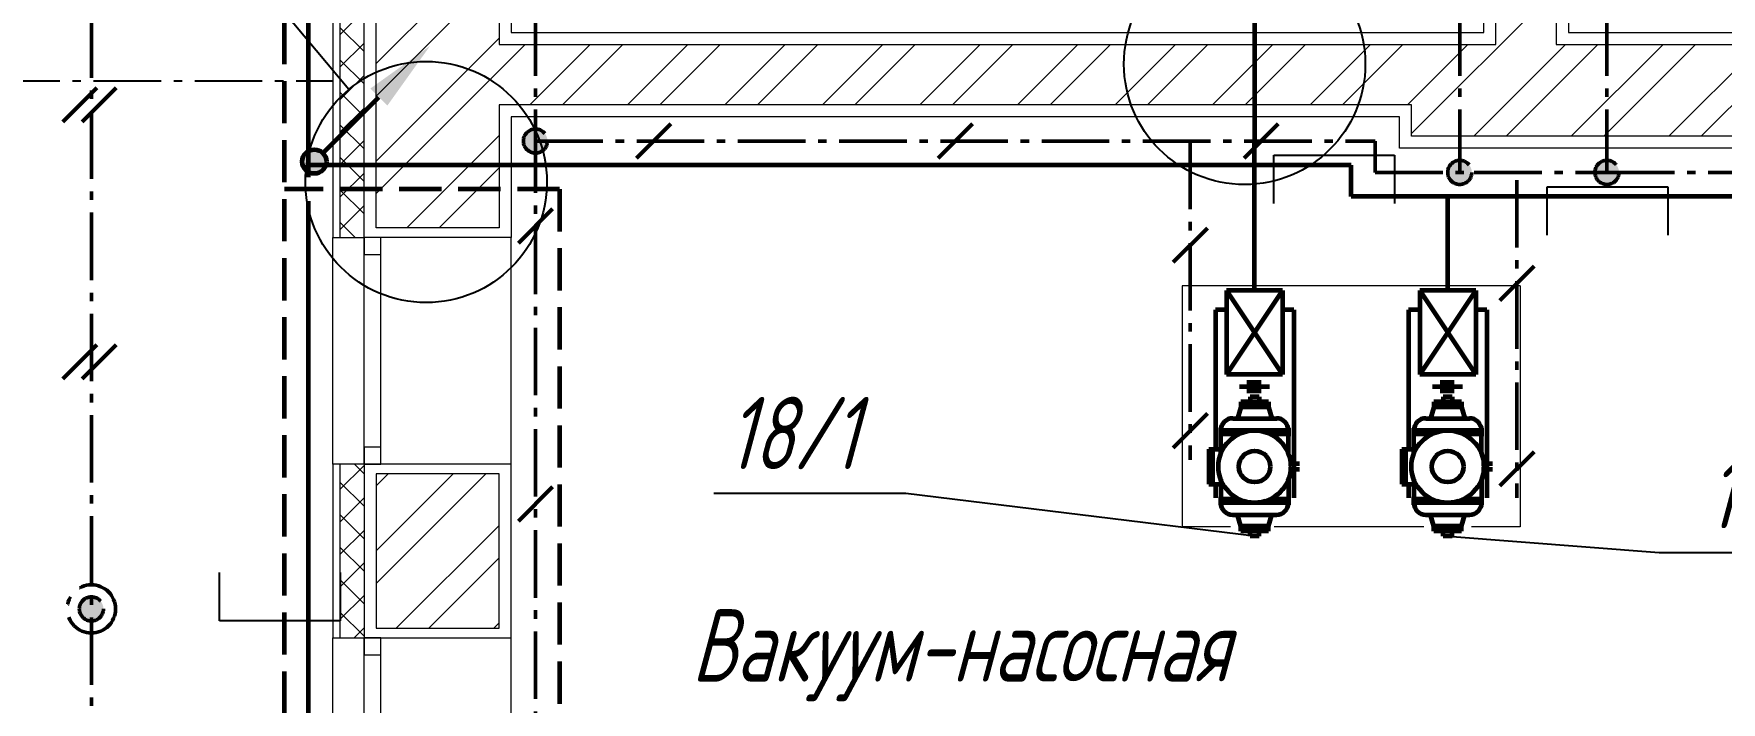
# Model space of a CAD drawing. Header units: millimetres. Extents: x -10490 to 5162, y -5053 to 76.
# Drawn here: x -3931.7 to -3731.7, y -1292.4 to -1213.1 of the extents above; entities that cross this region are included whole.
import ezdxf
from ezdxf import colors
from ezdxf.entities.mleader import LeaderData, LeaderLine
from ezdxf.math import Vec2, Vec3

# ---------------------------------------------------------------- set-up
doc = ezdxf.new("R2010")
doc.units = ezdxf.units.MM
doc.linetypes.add('gost5', pattern=[7, 5, -2, 0])
doc.linetypes.add('gost6', pattern=[12, 8, -1.5, 1, -1.5])
for name, color, linetype, lineweight in [('Заземление (Вновь)', 6, 'gost6', 50), ('КаБель контрольный (Вновь)', 142, 'gost5', 60), ('КаБель силовой (Вновь)', 1, 'Continuous', 60), ('Линия выноска', 137, 'Continuous', 25), ('Осевая', 4, 'gost6', 25), ('Рамка тонкая', 5, 'Continuous', 25), ('Строительный', 251, 'Continuous', 13), ('Текст', 2, 'Continuous', 25), ('Технологическое', 152, 'Continuous', 18), ('ЭлектрооБорудование (Вновь)', 160, 'Continuous', 60)]:
    doc.layers.add(name, color=color, linetype=linetype, lineweight=lineweight)
doc.styles.add('SIMPLEX', font='simplex.shx', dxfattribs={"width": 0.7, "oblique": 15})
doc.styles.add('СИМПЛЕКС', font='simplex.shx', dxfattribs={"width": 0.7, "oblique": 15, "height": 500})
pattern_1 = [(45, (-23099.804, 9069.582), (-5.7787948, 5.7787948), []), (45, (-23095.952, 9069.582), (-5.7787948, 5.7787948), [])]
pattern_2 = [(45, (-23099.8044, 9069.5817), (-1.92626494, 1.92626494), []), (135, (-23099.8044, 9069.5817), (-1.92626494, -1.92626494), [])]

# ---------------------------------------------------------------- blocks, each defined once
blk = doc.blocks.new('_None')
blk = doc.blocks.new('_DotBlank')
at = {"color": 0, "linetype": 'ByBlock', "lineweight": -2}
blk.add_line((-0.5, 0), (-1, 0), dxfattribs=at)
blk.add_circle((0, 0), 0.5, dxfattribs=at)
blk = doc.blocks.new('A$C710D2D3C')
at = {"layer": 'Рамка тонкая'}
for p, q in [((0, 0), (0, 2)), ((0, 2), (5, 2)), ((5, 2), (5, 0))]:
    blk.add_line(p, q, dxfattribs=at)

msp = doc.modelspace()

# ---------------------------------------------------------------- hatches: boundary and pattern name
at = {"layer": 'Заземление (Вновь)'}
h = msp.add_hatch(color=256, dxfattribs=at)
h.paths.add_polyline_path([(-3873.64492, -1225.85985, 0.414213562), (-3872.21492, -1227.28985), (-3872.21492, -1225.85985), (-3870.78492, -1225.85985, 1)])
h.paths.add_polyline_path([(-3870.78492, -1225.85985), (-3872.21492, -1225.85985), (-3872.21492, -1227.28985, 0.414213562)], flags=17)
h = msp.add_hatch(color=256, dxfattribs=at)
h.paths.add_polyline_path([(-3764.10692, -1229.57785, 0.414213562), (-3762.67692, -1231.00785), (-3762.67692, -1229.57785), (-3761.24692, -1229.57785, 1)])
h.paths.add_polyline_path([(-3761.24692, -1229.57785), (-3762.67692, -1229.57785), (-3762.67692, -1231.00785, 0.414213562)], flags=17)
h = msp.add_hatch(color=256, dxfattribs=at)
h.paths.add_polyline_path([(-3746.66092, -1229.57785, 0.414213562), (-3745.23092, -1231.00785), (-3745.23092, -1229.57785), (-3743.80092, -1229.57785, 1)])
h.paths.add_polyline_path([(-3743.80092, -1229.57785), (-3745.23092, -1229.57785), (-3745.23092, -1231.00785, 0.414213562)], flags=17)
msp.add_hatch(color=256, dxfattribs=at).paths.add_polyline_path([(-3923.40892, -1281.34385, 1), (-3926.26892, -1281.34385, 1)])
at = {"layer": 'КаБель силовой (Вновь)'}
msp.add_hatch(color=256, dxfattribs=at).paths.add_polyline_path([(-3896.99305, -1228.2991, 1), (-3899.85305, -1228.2991, 1)])
at = {"layer": 'Строительный', "ltscale": 100}
h = msp.add_hatch(dxfattribs=at)
h.set_pattern_fill('ANSI32', color=256, scale=0.858)
h.set_pattern_definition(pattern_1)
h.paths.add_polyline_path([(-3751.23692, -1042.53385), (-3778.55438, -1042.53385), (-3778.55438, -1057.11985), (-3758.38692, -1057.11985), (-3758.38692, -1129.76385), (-3868.21092, -1129.76385), (-3868.21092, -1136.91385), (-3758.38692, -1136.91385), (-3758.38692, -1214.41985), (-3876.50492, -1214.41985), (-3876.50492, -1200.40585), (-3891.09092, -1200.40585), (-3891.09092, -1236.15585), (-3876.50492, -1236.15585), (-3876.50492, -1221.56985), (-3768.39692, -1221.56985), (-3768.39692, -1225.28785), (-3720.35769, -1225.28785), (-3720.35769, -1214.41985), (-3751.23692, -1214.41985)])
h = msp.add_hatch(dxfattribs=at)
h.set_pattern_fill('ANSI37', color=256, scale=0.858)
h.set_pattern_definition(pattern_2)
h.paths.add_polyline_path([(-3892.52092, -1199.26185), (-3895.38092, -1199.26185), (-3895.38092, -1237.29985), (-3892.52092, -1237.29985)])
h = msp.add_hatch(dxfattribs=at)
h.set_pattern_fill('ANSI37', color=256, scale=0.858)
h.set_pattern_definition(pattern_2)
h.paths.add_polyline_path([(-3892.52092, -1264.18385), (-3895.38092, -1264.18385), (-3895.38092, -1284.77585), (-3892.52092, -1284.77585)])
h = msp.add_hatch(dxfattribs=at)
h.set_pattern_fill('ANSI32', color=256, scale=0.858)
h.set_pattern_definition(pattern_1)
h.paths.add_polyline_path([(-3876.50492, -1265.32785), (-3891.09092, -1265.32785), (-3891.09092, -1283.63185), (-3876.50492, -1283.63185)])

# ---------------------------------------------------------------- linework, layer by layer
at = {"layer": 'Заземление (Вновь)'}
for p, q in [((-3924.83892, -1434.35385), (-3924.83892, -1008.78585)), ((-3872.21492, -1210.12985), (-3872.21492, -1225.85985)), ((-3762.67692, -1210.12985), (-3762.67692, -1229.57785)), ((-3745.23092, -1210.12985), (-3745.23092, -1229.57785)), ((-3924.17359, -1219.54752), (-3928.21824, -1223.59217)), ((-3921.88559, -1219.54752), (-3925.93024, -1223.59217)), ((-3856.177, -1223.83752), (-3860.22165, -1227.88217)), ((-3820.42859, -1223.83752), (-3824.47324, -1227.88217)), ((-3784.18984, -1223.83752), (-3788.23449, -1227.88217)), ((-3872.21492, -1225.85985), (-3772.68692, -1225.85985)), ((-3872.21492, -1376.00985), (-3872.21492, -1225.85985)), ((-3772.68692, -1225.85985), (-3772.68692, -1229.57785)), ((-3794.60783, -1225.95478), (-3794.60783, -1263.65385)), ((-3772.68692, -1229.57785), (-3760.96092, -1229.57785)), ((-3760.96092, -1229.57785), (-3745.23092, -1229.57785)), ((-3745.23092, -1229.57785), (-3678.30692, -1229.57785)), ((-3755.89687, -1230.48823), (-3755.89687, -1268.1873)), ((-3870.19259, -1233.91712), (-3874.23724, -1237.96177)), ((-3792.5855, -1236.18386), (-3796.63016, -1240.22851)), ((-3753.87455, -1240.71731), (-3757.9192, -1244.76196)), ((-3924.17359, -1250.02), (-3928.21824, -1254.06465)), ((-3921.88559, -1250.02), (-3925.93024, -1254.06465)), ((-3792.5855, -1258.18386), (-3796.63016, -1262.22851)), ((-3753.87455, -1262.71731), (-3757.9192, -1266.76196)), ((-3870.19259, -1266.88116), (-3874.23724, -1270.92581))]:
    msp.add_line(p, q, dxfattribs=at)
for centre, radius in [((-3872.21492, -1225.85985), 1.43), ((-3762.67692, -1229.57785), 1.43), ((-3745.23092, -1229.57785), 1.43), ((-3924.83892, -1281.34385), 2.86), ((-3924.83892, -1281.34385), 1.43)]:
    msp.add_circle(centre, radius, dxfattribs=at)
at = {"layer": 'КаБель контрольный (Вновь)'}
for p, q in [((-3901.95892, -1405.75385), (-3901.95892, -1031.66585)), ((-3869.35492, -1231.57985), (-3901.95892, -1231.57985)), ((-3869.35492, -1231.57985), (-3869.35492, -1333.10985))]:
    msp.add_line(p, q, dxfattribs=at)
at = {"layer": 'КаБель силовой (Вновь)'}
for p, q in [((-3899.09892, -1230.14985), (-3899.09892, -1153.57385)), ((-3786.98692, -1243.57784), (-3786.94169, -1207.26985)), ((-3897.41189, -1227.28794), (-3890.77797, -1220.65402)), ((-3775.54692, -1228.71985), (-3899.09892, -1228.71985)), ((-3775.54692, -1232.43785), (-3775.54692, -1228.71985)), ((-3899.09892, -1402.89385), (-3899.09892, -1233.00985)), ((-3681.16692, -1232.43785), (-3775.54692, -1232.43785)), ((-3764.10692, -1243.57784), (-3764.10692, -1232.43785))]:
    msp.add_line(p, q, dxfattribs=at)
msp.add_circle((-3898.42305, -1228.2991), 1.43, dxfattribs=at)
msp.add_solid([(-3891.78913, -1219.64286), (-3889.76681, -1221.66518), (-3884.71099, -1214.58704)], dxfattribs=at)
at = {"layer": 'Осевая'}
msp.add_line((-3984.58244, -1218.70985), (-3896.23892, -1218.70985), dxfattribs=at)
at = {"layer": 'Строительный', "ltscale": 100}
for p, q in [((-3896.23892, -1264.18385), (-3896.23892, -1237.29985)), ((-3892.52092, -1264.18385), (-3892.52092, -1237.29985)), ((-3890.51892, -1264.18385), (-3890.51892, -1237.29985)), ((-3875.07492, -1264.18385), (-3875.07492, -1237.29985)), ((-3896.23892, -1311.08785), (-3896.23892, -1284.77585)), ((-3892.52092, -1311.08785), (-3892.52092, -1284.77585)), ((-3890.51892, -1311.08785), (-3890.51892, -1284.77585)), ((-3875.07492, -1311.08785), (-3875.07492, -1284.77585))]:
    msp.add_line(p, q, dxfattribs=at)
for points in [[(-3749.80692, -1041.10385), (-3749.80692, -1212.98985), (-3719.21369, -1212.98985), (-3719.21369, -1226.71785), (-3769.82692, -1226.71785), (-3769.82692, -1222.99985), (-3875.07492, -1222.99985), (-3875.07492, -1237.29985), (-3892.52092, -1237.29985), (-3892.52092, -1199.26185), (-3875.07492, -1199.26185), (-3875.07492, -1212.98985), (-3759.81692, -1212.98985), (-3759.81692, -1138.34385), (-3868.21092, -1138.34385), (-3868.21092, -1128.33385), (-3759.81692, -1128.33385), (-3759.81692, -1058.54985), (-3778.55438, -1058.54985), (-3778.55438, -1041.10385)], [(-3892.52092, -1239.30185), (-3890.51892, -1239.30185), (-3890.51892, -1237.29985), (-3892.52092, -1237.29985)], [(-3892.52092, -1264.18385), (-3890.51892, -1264.18385), (-3890.51892, -1262.18185), (-3892.52092, -1262.18185)], [(-3892.52092, -1284.77585), (-3875.07492, -1284.77585), (-3875.07492, -1264.18385), (-3892.52092, -1264.18385)], [(-3891.09092, -1283.63185), (-3876.50492, -1283.63185), (-3876.50492, -1265.32785), (-3891.09092, -1265.32785)], [(-3892.52092, -1286.77785), (-3890.51892, -1286.77785), (-3890.51892, -1284.77585), (-3892.52092, -1284.77585)]]:
    msp.add_lwpolyline(points, close=True, dxfattribs=at)
for points in [[(-3751.23692, -1042.53385), (-3751.23692, -1214.41985), (-3720.35769, -1214.41985), (-3720.35769, -1225.28785), (-3768.39692, -1225.28785), (-3768.39692, -1221.56985), (-3876.50492, -1221.56985), (-3876.50492, -1236.15585), (-3891.09092, -1236.15585), (-3891.09092, -1200.40585), (-3876.50492, -1200.40585), (-3876.50492, -1214.41985), (-3758.38692, -1214.41985), (-3758.38692, -1136.91385), (-3868.21092, -1136.91385), (-3868.21092, -1129.76385), (-3758.38692, -1129.76385), (-3758.38692, -1057.11985), (-3778.55438, -1057.11985), (-3778.55438, -1042.53385), (-3751.23692, -1042.53385)], [(-3895.38092, -1199.26185), (-3896.23892, -1199.26185), (-3896.23892, -1237.29985), (-3895.38092, -1237.29985)], [(-3892.52092, -1199.26185), (-3895.38092, -1199.26185), (-3895.38092, -1237.29985), (-3892.52092, -1237.29985)], [(-3895.38092, -1264.18385), (-3896.23892, -1264.18385), (-3896.23892, -1284.77585), (-3895.38092, -1284.77585)], [(-3892.52092, -1264.18385), (-3895.38092, -1264.18385), (-3895.38092, -1284.77585), (-3892.52092, -1284.77585)]]:
    msp.add_lwpolyline(points, dxfattribs=at)
at = {"layer": 'Технологическое', "ltscale": 0.2}
for p, q in [((-3772.68692, -1243.01985), (-3795.56692, -1243.01985)), ((-3795.56692, -1243.01985), (-3795.56692, -1271.61985)), ((-3755.52692, -1243.01985), (-3772.68692, -1243.01985)), ((-3755.52692, -1243.01985), (-3755.52692, -1271.61985)), ((-3789.83024, -1271.61985), (-3795.56692, -1271.61985)), ((-3772.68692, -1271.61985), (-3784.65725, -1271.61985)), ((-3766.95024, -1271.61985), (-3772.68692, -1271.61985)), ((-3755.52692, -1271.61985), (-3761.27428, -1271.61985))]:
    msp.add_line(p, q, dxfattribs=at)
at = {"layer": 'ЭлектрооБорудование (Вновь)', "ltscale": 10}
for p, q in [((-3783.66808, -1243.57784), (-3790.30575, -1243.57784)), ((-3783.66808, -1243.57784), (-3790.30575, -1253.53312)), ((-3790.30575, -1243.57784), (-3783.66808, -1253.53312)), ((-3790.30575, -1243.57784), (-3790.30575, -1253.53312)), ((-3783.66808, -1243.57784), (-3783.66808, -1253.53312)), ((-3760.78808, -1243.57784), (-3767.42575, -1243.57784)), ((-3760.78808, -1243.57784), (-3767.42575, -1253.53312)), ((-3767.42575, -1243.57784), (-3760.78808, -1253.53312)), ((-3767.42575, -1243.57784), (-3767.42575, -1253.53312)), ((-3760.78808, -1243.57784), (-3760.78808, -1253.53312)), ((-3790.30575, -1245.87985), (-3791.62012, -1245.87985)), ((-3791.62012, -1245.87985), (-3791.62012, -1262.39635)), ((-3782.35372, -1245.87985), (-3783.66808, -1245.87985)), ((-3782.35372, -1245.87985), (-3782.35372, -1268.18785)), ((-3767.42575, -1245.87985), (-3768.74012, -1245.87985)), ((-3768.74012, -1245.87985), (-3768.74012, -1262.39635)), ((-3759.47372, -1245.87985), (-3760.78808, -1245.87985)), ((-3759.47372, -1245.87985), (-3759.47372, -1268.18785)), ((-3783.66808, -1253.53312), (-3790.30575, -1253.53312)), ((-3760.78808, -1253.53312), (-3767.42575, -1253.53312)), ((-3785.2186, -1255.00756), (-3788.77452, -1255.00756)), ((-3786.22262, -1254.50632), (-3787.896, -1254.50632)), ((-3786.22262, -1255.50879), (-3787.896, -1255.50879)), ((-3762.3386, -1255.00756), (-3765.89452, -1255.00756)), ((-3763.34262, -1254.50632), (-3765.016, -1254.50632)), ((-3763.34262, -1255.50879), (-3765.016, -1255.50879)), ((-3788.62094, -1257.40666), (-3789.03149, -1258.74985)), ((-3785.3529, -1256.79928), (-3788.62094, -1256.79928)), ((-3788.62094, -1256.79928), (-3788.62094, -1257.40666)), ((-3785.3529, -1257.01752), (-3788.62094, -1257.01752)), ((-3785.3529, -1257.40666), (-3788.62094, -1257.40666)), ((-3786.44578, -1256.2136), (-3787.52806, -1256.2136)), ((-3787.52806, -1256.2136), (-3787.52806, -1256.79928)), ((-3786.44578, -1256.2136), (-3786.44578, -1256.79928)), ((-3785.3529, -1256.79928), (-3785.3529, -1257.40666)), ((-3785.3529, -1257.40666), (-3784.94235, -1258.74985)), ((-3765.74094, -1257.40666), (-3766.15149, -1258.74985)), ((-3762.4729, -1256.79928), (-3765.74094, -1256.79928)), ((-3765.74094, -1256.79928), (-3765.74094, -1257.40666)), ((-3762.4729, -1257.01752), (-3765.74094, -1257.01752)), ((-3762.4729, -1257.40666), (-3765.74094, -1257.40666)), ((-3763.56578, -1256.2136), (-3764.64806, -1256.2136)), ((-3764.64806, -1256.2136), (-3764.64806, -1256.79928)), ((-3763.56578, -1256.2136), (-3763.56578, -1256.79928)), ((-3762.4729, -1256.79928), (-3762.4729, -1257.40666)), ((-3762.4729, -1257.40666), (-3762.06235, -1258.74985)), ((-3789.57676, -1258.74985), (-3784.35613, -1258.74985)), ((-3766.69676, -1258.74985), (-3761.47613, -1258.74985)), ((-3782.69692, -1260.17985), (-3791.27692, -1260.17985)), ((-3788.85689, -1260.60885), (-3791.27692, -1260.60885)), ((-3791.00676, -1262.97153), (-3791.00676, -1260.60885)), ((-3782.69692, -1260.60885), (-3785.11695, -1260.60885)), ((-3782.96708, -1262.97153), (-3782.96708, -1260.60885)), ((-3759.81692, -1260.17985), (-3768.39692, -1260.17985)), ((-3765.97689, -1260.60885), (-3768.39692, -1260.60885)), ((-3768.12676, -1262.97153), (-3768.12676, -1260.60885)), ((-3759.81692, -1260.60885), (-3762.23695, -1260.60885)), ((-3760.08708, -1262.97153), (-3760.08708, -1260.60885)), ((-3792.42092, -1262.39635), (-3792.42092, -1266.54335)), ((-3792.42092, -1262.39635), (-3791.00854, -1262.39635)), ((-3791.99192, -1262.39635), (-3791.99192, -1266.54335)), ((-3769.54092, -1262.39635), (-3769.54092, -1266.54335)), ((-3769.54092, -1262.39635), (-3768.12854, -1262.39635)), ((-3769.11192, -1262.39635), (-3769.11192, -1266.54335)), ((-3782.98172, -1264.10352), (-3781.67603, -1264.10352)), ((-3782.98172, -1264.79039), (-3781.67603, -1264.79039)), ((-3760.10172, -1264.10352), (-3758.79603, -1264.10352)), ((-3760.10172, -1264.79039), (-3758.79603, -1264.79039)), ((-3792.42092, -1266.54335), (-3791.00854, -1266.54335)), ((-3791.62012, -1266.54335), (-3791.62012, -1268.18785)), ((-3791.00676, -1265.96817), (-3791.00676, -1268.33085)), ((-3782.96708, -1265.96817), (-3782.96708, -1268.33085)), ((-3769.54092, -1266.54335), (-3768.12854, -1266.54335)), ((-3768.74012, -1266.54335), (-3768.74012, -1268.18785)), ((-3768.12676, -1265.96817), (-3768.12676, -1268.33085)), ((-3760.08708, -1265.96817), (-3760.08708, -1268.33085)), ((-3788.85689, -1268.33085), (-3791.27692, -1268.33085)), ((-3782.69692, -1268.75985), (-3791.27692, -1268.75985)), ((-3782.69692, -1268.33085), (-3785.11695, -1268.33085)), ((-3765.97689, -1268.33085), (-3768.39692, -1268.33085)), ((-3759.81692, -1268.75985), (-3768.39692, -1268.75985)), ((-3759.81692, -1268.33085), (-3762.23695, -1268.33085)), ((-3789.57676, -1270.18985), (-3784.35613, -1270.18985)), ((-3788.62094, -1271.53303), (-3789.03149, -1270.18985)), ((-3785.3529, -1271.53303), (-3788.62094, -1271.53303)), ((-3788.62094, -1272.14041), (-3788.62094, -1271.53303)), ((-3785.3529, -1271.53303), (-3784.94235, -1270.18985)), ((-3785.3529, -1272.14041), (-3785.3529, -1271.53303)), ((-3766.69676, -1270.18985), (-3761.47613, -1270.18985)), ((-3765.74094, -1271.53303), (-3766.15149, -1270.18985)), ((-3762.4729, -1271.53303), (-3765.74094, -1271.53303)), ((-3765.74094, -1272.14041), (-3765.74094, -1271.53303)), ((-3762.4729, -1271.53303), (-3762.06235, -1270.18985)), ((-3762.4729, -1272.14041), (-3762.4729, -1271.53303)), ((-3785.3529, -1271.92217), (-3788.62094, -1271.92217)), ((-3785.3529, -1272.14041), (-3788.62094, -1272.14041)), ((-3787.52806, -1272.72609), (-3787.52806, -1272.14041)), ((-3786.44578, -1272.72609), (-3787.52806, -1272.72609)), ((-3786.44578, -1272.72609), (-3786.44578, -1272.14041)), ((-3762.4729, -1271.92217), (-3765.74094, -1271.92217)), ((-3762.4729, -1272.14041), (-3765.74094, -1272.14041)), ((-3764.64806, -1272.72609), (-3764.64806, -1272.14041)), ((-3763.56578, -1272.72609), (-3764.64806, -1272.72609)), ((-3763.56578, -1272.72609), (-3763.56578, -1272.14041))]:
    msp.add_line(p, q, dxfattribs=at)
for centre, radius in [((-3786.98692, -1264.46985), 4.29), ((-3764.10692, -1264.46985), 4.29), ((-3786.98692, -1264.46985), 1.859), ((-3764.10692, -1264.46985), 1.859)]:
    msp.add_circle(centre, radius, dxfattribs=at)
for centre, start, end in [((-3789.57676, -1260.17985), 90, 180), ((-3784.39708, -1260.17985), 0, 90), ((-3766.69676, -1260.17985), 90, 180), ((-3761.51708, -1260.17985), 0, 90), ((-3789.57676, -1268.75985), 180, 270), ((-3784.39708, -1268.75985), 270, 0), ((-3766.69676, -1268.75985), 180, 270), ((-3761.51708, -1268.75985), 270, 0)]:
    msp.add_arc(centre, 1.43, start, end, dxfattribs=at)

# ---------------------------------------------------------------- block references
at = {"layer": 'КаБель силовой (Вновь)', "lineweight": 25, "xscale": 2.86, "yscale": 2.86, "zscale": 2.86}
for p in [(-3784.69478, -1233.26113), (-3752.31966, -1237.01341)]:
    msp.add_blockref('A$C710D2D3C', p, dxfattribs=at)
at = {"layer": 'КаБель силовой (Вновь)', "lineweight": 25, "xscale": 2.86, "yscale": 2.86, "zscale": 2.86, "rotation": 180}
msp.add_blockref('A$C710D2D3C', (-3895.36603, -1277.03736), dxfattribs=at)

# ---------------------------------------------------------------- texts
at = {"layer": 'Текст', "insert": (-3821.86176, -1286.83592), "char_height": 8.58, "width": 247.39, "attachment_point": 5, "style": 'SIMPLEX'}
msp.add_mtext('Вакуум-насосная', dxfattribs=at)

# ---------------------------------------------------------------- leaders
at = {"layer": 'Линия выноска'}
ml = msp.add_multileader_mtext('Standard', dxfattribs=at)
ml.set_content('Кабельный проход\\P(типовая серия 3.402-24)', color=2, style='SIMPLEX')
ml.set_leader_properties()
ml.set_arrow_properties(name='DOTBLANK')
ml.build(insert=Vec2(0, 0))
ml.multileader.update_dxf_attribs({"text_left_attachment_type": 6, "text_right_attachment_type": 6, "dogleg_length": 1, "arrow_head_size": 28.6})
ctx = ml.context
ctx.base_point, ctx.char_height, ctx.arrow_head_size, ctx.landing_gap_size, ctx.plane_origin = Vec3(-3727.91234, -1171.42061), 8.58, 28.6, 5.72, Vec3(-3991.48668, -1632.15954)
ctx.left_attachment, ctx.right_attachment = 6, 6
notes = []
notes.append((ctx, [(1, (1, 1, 0), (-3730.77234, -1171.42061), (1, 0), 2.86, [(0, [(-3788.16896, -1216.7276)], 0, [])])]))
ctx.mtext.insert, ctx.mtext.flow_direction = Vec3(-3722.19234, -1159.98061), 5
ml = msp.add_multileader_mtext('Standard', dxfattribs=at)
ml.set_content('Кабельный проход\\P(типовая серия 3.402-24)', color=2, style='SIMPLEX')
ml.set_leader_properties()
ml.set_arrow_properties(name='DOTBLANK')
ml.build(insert=Vec2(0, 0))
ml.multileader.update_dxf_attribs({"text_left_attachment_type": 6, "text_right_attachment_type": 6, "dogleg_length": 1, "arrow_head_size": 28.6})
ctx = ml.context
ctx.base_point, ctx.char_height, ctx.arrow_head_size, ctx.landing_gap_size, ctx.plane_origin = Vec3(-4065.53131, -1185.41486), 8.58, 28.6, 5.72, Vec3(-4088.48063, -1646.15379)
ctx.left_attachment, ctx.right_attachment, ctx.text_align_type = 6, 6, 2
notes.append((ctx, [(0, (1, 1, 0), (-3923.00064, -1185.41486), (-1, 0), 2.86, [(0, [(-3885.1629, -1230.72185)], 0, [])])]))
ctx.mtext.insert, ctx.mtext.alignment, ctx.mtext.flow_direction = Vec3(-3931.58064, -1173.97486), 3, 5
ml = msp.add_multileader_mtext('Standard', dxfattribs=at)
ml.set_content('18/1', color=2, style='СИМПЛЕКС')
ml.set_leader_properties()
ml.set_arrow_properties(name='NONE')
ml.build(insert=Vec2(0, 0))
ml.multileader.update_dxf_attribs({"text_left_attachment_type": 6, "text_right_attachment_type": 6, "dogleg_length": 0, "arrow_head_size": 5.72})
ctx = ml.context
ctx.base_point, ctx.char_height, ctx.arrow_head_size, ctx.landing_gap_size, ctx.plane_origin = Vec3(-3858.65944, -1267.64064), 8.58, 5.72, 5.72, Vec3(-3702.67005, -1443.34943)
ctx.left_attachment, ctx.right_attachment, ctx.text_align_type = 6, 6, 2
notes.append((ctx, [(1, (1, 1, 0), (-3828.33243, -1267.64064), (-1, 0), 0, [(0, [(-3786.98692, -1272.72609)], 0, [])])]))
ctx.mtext.insert, ctx.mtext.alignment, ctx.mtext.flow_direction = Vec3(-3834.05243, -1256.20064), 3, 5
ml = msp.add_multileader_mtext('Standard', dxfattribs=at)
ml.set_content('18/2', color=2, style='СИМПЛЕКС')
ml.set_leader_properties()
ml.set_arrow_properties(name='NONE')
ml.build(insert=Vec2(0, 0))
ml.multileader.update_dxf_attribs({"text_left_attachment_type": 6, "text_right_attachment_type": 6, "dogleg_length": 0, "arrow_head_size": 5.72})
ctx = ml.context
ctx.base_point, ctx.char_height, ctx.arrow_head_size, ctx.landing_gap_size, ctx.plane_origin = Vec3(-3739.05328, -1274.6572), 8.58, 5.72, 5.72, Vec3(-3679.79005, -1443.34943)
ctx.left_attachment, ctx.right_attachment = 6, 6
notes.append((ctx, [(0, (1, 1, 0), (-3739.05328, -1274.6572), (1, 0), 0, [(0, [(-3764.10692, -1272.72609)], 0, [])])]))
ctx.mtext.insert, ctx.mtext.flow_direction = Vec3(-3733.33328, -1263.2172), 5
for ctx, leaders in notes:
    for number, flags, end, landing, length, lines in leaders:
        leader = LeaderData()
        leader.index, (leader.has_last_leader_line, leader.has_dogleg_vector, leader.attachment_direction) = number, flags
        leader.last_leader_point, leader.dogleg_vector, leader.dogleg_length = Vec3(end), Vec3(landing), length
        for number, points, colour, breaks in lines:
            line = LeaderLine()
            line.index, line.vertices, line.color, line.breaks = number, Vec3.list(points), colors.encode_raw_color(colour), breaks
            leader.lines.append(line)
        ctx.leaders.append(leader)

doc.saveas('drawing.dxf')
